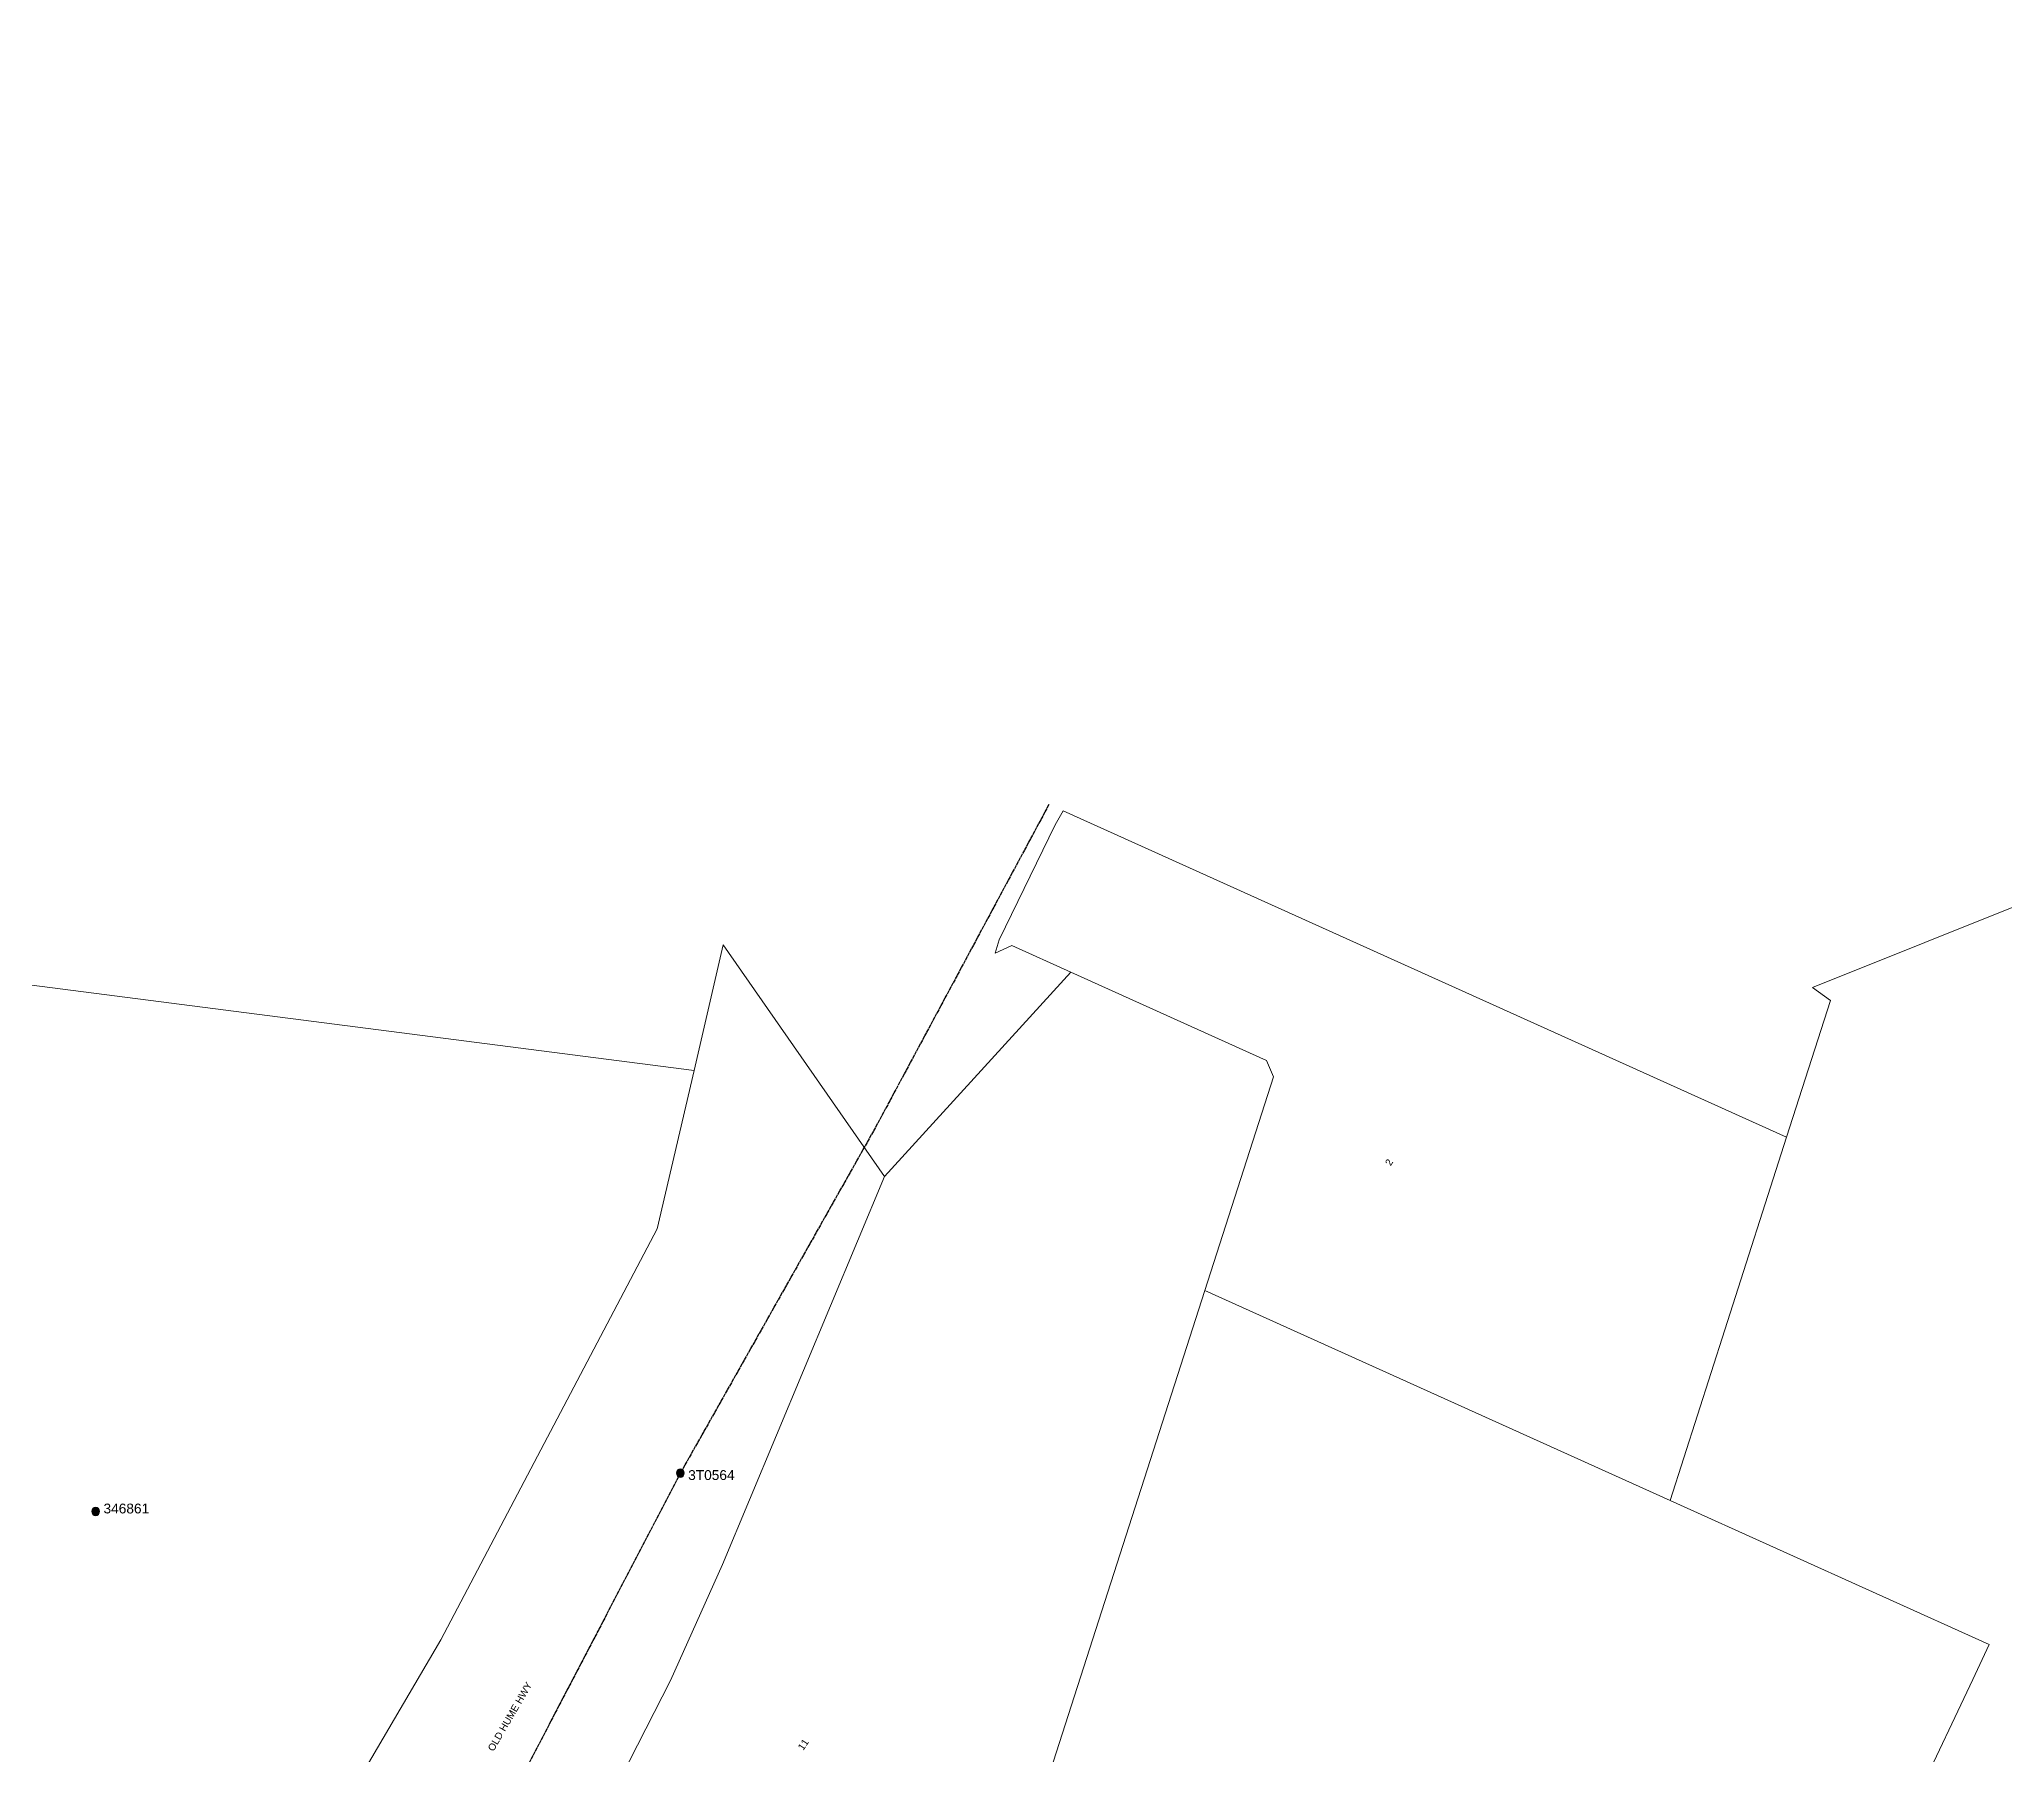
# Model space of a CAD drawing. Header units: metres. Extents: x 268626 to 271256, y 6186812 to 6188765.
# Drawn here: x 269356 to 269857, y 6188036 to 6188474 of the extents above; entities that cross this region are included whole.
import ezdxf
from ezdxf.enums import TextEntityAlignment as Align

# ---------------------------------------------------------------- set-up
doc = ezdxf.new("R2010")
doc.units = ezdxf.units.M
doc.linetypes.add('Cable Exist OH', pattern=[1, 1, 0])
doc.layers.get('0').update_dxf_attribs({"color": 6})
for name, color, linetype, lineweight in [('Cadastre Land Parcels_SP_EXT', 96, 'Continuous', 15), ('Cadastre Roads_SP_EXT', 54, 'Continuous', 15), ('Mains_HV_EXT', 11, 'Continuous', 25)]:
    doc.layers.add(name, color=color, linetype=linetype, lineweight=lineweight)
doc.layers.add('SupportsOH_SP_TR_HV_LV_SL_EXT', color=7, linetype='Continuous')
doc.styles.add('POLE_LABEL', font='arial.ttf', dxfattribs={"height": 2})
doc.styles.get("Standard").update_dxf_attribs({"font": 'arial.ttf'})

# ---------------------------------------------------------------- blocks, each defined once
blk = doc.blocks.new('POLE_EXT')
blk.add_hatch(color=256).paths.add_polyline_path([(-1, 0, 1), (1, 0, 1)])
blk.add_lwpolyline([(-1, 0, 1), (1, 0, 1)], format="xyb", close=True)
at = {"flags": 8}
blk.add_attdef('pNumber', text='', height=2, dxfattribs=at).set_placement((3, 2.5), align=Align.MIDDLE_CENTER)
at = {"style": 'POLE_LABEL', "flags": 9}
for tag, p in [('STRUCTURE_PLANT_NUMBER', (1.35, 0.03)), ('STREET_CODE', (1.35, -0.2))]:
    blk.add_attdef(tag, text='', height=0.2, dxfattribs=at).set_placement(p, align=Align.MIDDLE_LEFT)
at = {"flags": 9}
for tag, p in [('OWNED_BY', (1.35, -0.4)), ('SPECIAL_USE', (1.35, -0.8)), ('STATE', (1.35, -1)), ('cLV', (1.35, -1.4)), ('hDepth', (1.35, -1.6)), ('hDia', (1.35, -1.8)), ('cHV', (1.35, -2)), ('cLinedev', (1.35, -3.4)), ('pExisting', (1.35, -3.8)), ('pFooting', (1.35, -4.4)), ('pNew', (1.35, -4.6)), ('pRelocate', (1.35, -5)), ('PARENT', (1.35, -0.6)), ('USAGE', (1.35, -1.2)), ('LBRACKET', (1.35, -2.2)), ('LExisting', (1.35, -2.4)), ('LANTNUMBER', (1.35, -2.6)), ('LOther', (1.35, -2.8)), ('LRemove', (1.35, -3)), ('LEGEND', (1.35, -3.2)), ('LOCATION', (1.35, -3.6)), ('PFNUMBER', (1.35, -4)), ('NEWPFNUMBER', (1.35, -4.2)), ('pRemove', (1.35, -5.2)), ('pReplace', (1.35, -5.4)), ('pStay', (1.35, -5.6)), ('pType', (1.35, -5.8)), ('cspan', (1.35, -6)), ('STREETNAME', (1.35, -6.2)), ('SUBURB', (1.35, -6.4)), ('OPERATED_BY', (1.36, -7.01)), ('NOTES', (1.35, -6.6)), ('MAINTAINED_BY', (1.36, -6.81))]:
    blk.add_attdef(tag, text='', height=0.2, dxfattribs=at).set_placement(p, align=Align.MIDDLE_LEFT)
at = {"flags": 1}
blk.add_attdef('Z', (1.35, -7.33), '', height=0.2, dxfattribs=at)

msp = doc.modelspace()

# ---------------------------------------------------------------- linework, layer by layer
at = {"layer": 'Cadastre Land Parcels_SP_EXT', "linetype": 'Continuous'}
for points in [[(269375.4794, 6187929.7293), (269408.7378, 6187981.5516), (269458.0227, 6188065.6623), (269513.2505, 6188170.515), (269522.6499, 6188210.9629), (269330.3994, 6188235.6619), (269058.0948, 6188270.6459), (269067.8435, 6188347.7904), (269069.8993, 6188364.0619), (269083.7967, 6188474.0346), (268893.8462, 6188407.1434), (268723.0864, 6188030.3218), (269024.437, 6187987.4686), (269021.6954, 6187967.5436), (269359.8472, 6187923.3594), (269370.3475, 6187921.9938), (269375.4794, 6187929.7293)], [(269913.1155, 6188026.6966), (269934.8436, 6188069.3173), (269937.3984, 6188074.3292), (270020.6501, 6188254.6776), (270021.7754, 6188257.1201), (269951.4045, 6188289.5044), (269808.0604, 6188232.1243), (269812.6627, 6188228.7876), (269801.4259, 6188193.9439), (269785.7158, 6188144.7928), (269771.7874, 6188101.2176), (269853.2085, 6188064.4745), (269849.0059, 6188055.5824), (269835.144, 6188026.2524), (269898.3482, 6187997.7303), (269913.1155, 6188026.6966)], [(269616.8923, 6188277.2191), (269614.7869, 6188273.6072), (269600.5348, 6188244.2264), (269599.4822, 6188240.8553), (269603.7424, 6188242.7805), (269618.8323, 6188235.9766), (269668.7118, 6188213.4867), (269670.5568, 6188209.3308), (269653.0064, 6188154.7732), (269771.7874, 6188101.2176), (269785.7158, 6188144.7928), (269801.4259, 6188193.9439), (269616.8923, 6188277.2191)], [(269541.2974, 6187899.2972), (269558.8114, 6187931.2265), (269595.8498, 6187998.7501), (269612.8081, 6188029.6656), (269653.0064, 6188154.7732), (269670.5568, 6188209.3308), (269668.7118, 6188213.4867), (269618.8323, 6188235.9766), (269571.2575, 6188183.8724), (269529.951, 6188084.9106), (269516.6893, 6188055.3103), (269501.9443, 6188026.4204), (269485.7512, 6187998.3165), (269468.155, 6187971.0692), (269462.111, 6187962.6776), (269452.9142, 6187910.2506), (269463.7889, 6187908.5459), (269536.8174, 6187897.095), (269541.2974, 6187899.2972)], [(269822.5191, 6187999.5059), (269835.144, 6188026.2524), (269849.0059, 6188055.5824), (269853.2085, 6188064.4745), (269771.7874, 6188101.2176), (269653.0064, 6188154.7732), (269612.8081, 6188029.6656), (269595.8498, 6187998.7501), (269651.0672, 6187990.0938), (269614.0244, 6187922.5683), (269641.6328, 6187918.2401), (269622.6496, 6187883.6362), (269643.7824, 6187880.3228), (269666.4947, 6187921.7198), (269751.7281, 6187908.3684), (269777.5875, 6187904.318), (269822.5191, 6187999.5059)]]:
    msp.add_lwpolyline(points, close=True, dxfattribs=at)
at = {"layer": 'Cadastre Roads_SP_EXT', "linetype": 'Continuous'}
msp.add_lwpolyline([(269462.1109, 6187962.6776), (269468.1549, 6187971.0693), (269485.751, 6187998.3165), (269501.9443, 6188026.4204), (269516.6893, 6188055.3103), (269529.9509, 6188084.9106), (269571.2574, 6188183.8724), (269530.0933, 6188242.995), (269522.6497, 6188210.9629), (269513.2505, 6188170.515), (269458.0226, 6188065.6624), (269408.7377, 6187981.5516), (269375.4792, 6187929.7293), (269370.3474, 6187921.9939), (269394.104, 6187918.6018), (269424.4485, 6187914.2933), (269452.9141, 6187910.2505), (269462.1109, 6187962.6776)], close=True, dxfattribs=at)
at = {"layer": 'Mains_HV_EXT', "linetype": 'Cable Exist OH', "flags": 128}
msp.add_lwpolyline([(269613.2021, 6188278.7627), (269568.7255, 6188195.9699), (269519.1628, 6188108.2032), (269475.7718, 6188025.0983), (269427.6009, 6187909.7944)], dxfattribs=at)

# ---------------------------------------------------------------- block references
at = {"layer": 'SupportsOH_SP_TR_HV_LV_SL_EXT'}
ref = msp.add_blockref('POLE_EXT', (269519.1629, 6188108.2031), dxfattribs=at)
ref.add_attrib('ASSET_NUM', '3T0564', dxfattribs={"layer": '0', "height": 2.5, "style": 'POLE_LABEL'}).set_placement((269521.1629, 6188108.9531), align=Align.TOP_LEFT)
ref = msp.add_blockref('POLE_EXT', (269369.956, 6188098.417), dxfattribs=at)
ref.add_attrib('ASSET_NUM', '346861', dxfattribs={"layer": '0', "height": 2.5, "style": 'POLE_LABEL'}).set_placement((269371.956, 6188099.167), align=Align.MIDDLE_LEFT)

# ---------------------------------------------------------------- texts
at = {"layer": 'Cadastre Land Parcels_SP_EXT'}
for s, rotation, p in [('2', 59.705464, (269700.454, 6188186.445)), ('11', 56.379884, (269550.5141, 6188037.2764))]:
    msp.add_text(s, height=1.8, rotation=rotation, dxfattribs=at).set_placement(p)
at = {"layer": 'Cadastre Roads_SP_EXT'}
msp.add_text('OLD HUME HWY', height=1.8, rotation=59.898998, dxfattribs=at).set_placement((269471.4609, 6188037.0446))

doc.saveas('drawing.dxf')
